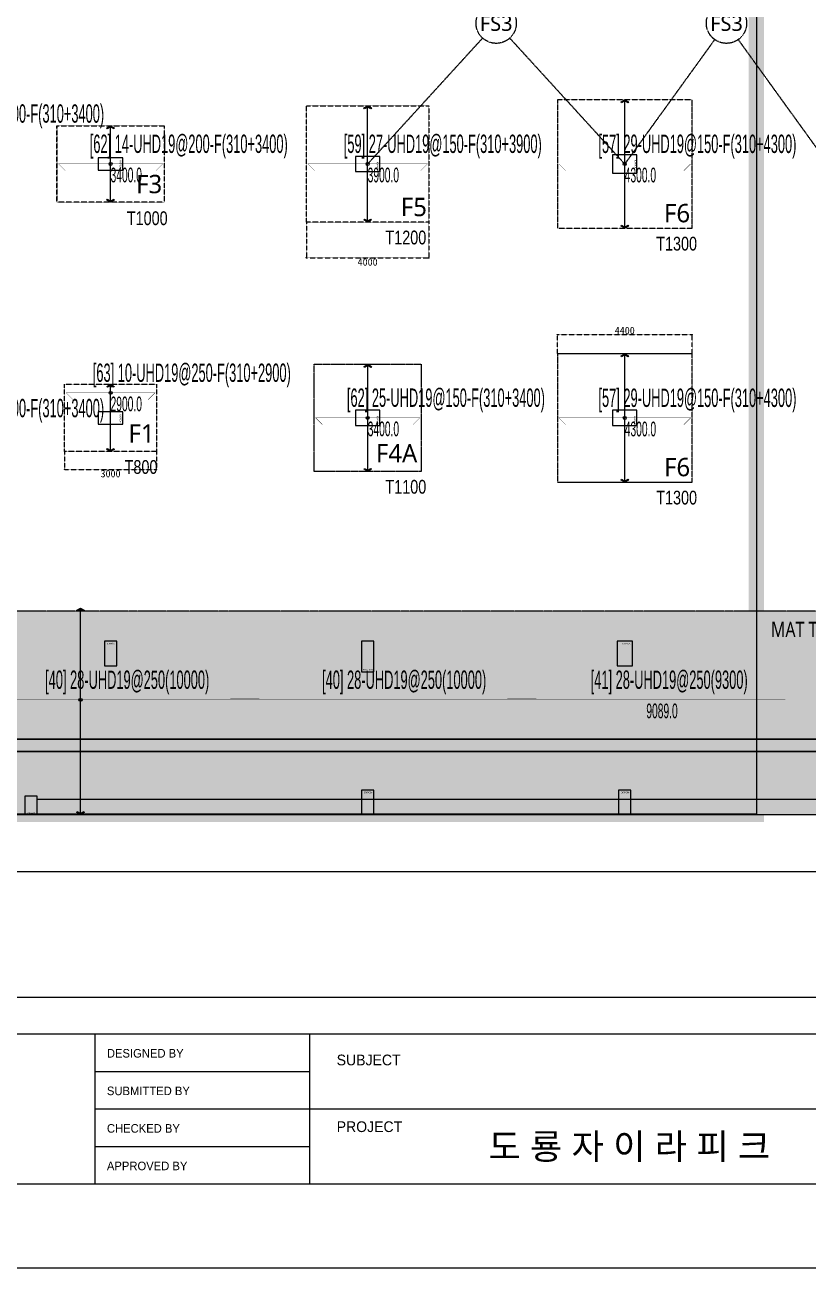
# Model space of a CAD drawing. Header units: millimetres. Extents: x 91591 to 1353697, y 75729 to 160586.
# Drawn here: x 521679 to 547272, y 75729 to 116362 of the extents above; entities that cross this region are included whole.
import ezdxf
from ezdxf.enums import TextEntityAlignment as Align

# ---------------------------------------------------------------- set-up
doc = ezdxf.new("R2010")
doc.units = ezdxf.units.MM
for name, pattern in [('H', [1.3, 0.8, -0.5]), ('HID', [2.5, 1.5, -1]), ('HIDDEN', [0.375, 0.25, -0.125])]:
    doc.linetypes.add(name, pattern=pattern)
for name, color, linetype in [('-S_F', 7, 'Continuous'), ('-S_F_NAME', 7, 'Continuous'), ('-S_REBAR-BOT', 3, 'H'), ('-S_REBAR-TOP', 3, 'Continuous'), ('8', 8, 'Continuous'), ('NX_BAR(D)', 7, 'Continuous'), ('NX_BARTXT', 7, 'Continuous'), ('NX_DIMS', 7, 'Continuous'), ('NX_FORM', 7, 'Continuous'), ('S-FND-TEXT', 7, 'Continuous'), ('S-FND_OUTLINE_지하주차장 기초', 4, 'HID'), ('S-FND_내수압 슬래브 구간', 7, 'Continuous'), ('S-HAT', 252, 'Continuous'), ('XR-지하주차장$0$A-CON', 2, 'Continuous'), ('XR-지하주차장$0$AA-COL', 2, 'Continuous'), ('기초', 7, 'Continuous')]:
    doc.layers.add(name, color=color, linetype=linetype)
doc.layers.add('DEFPOINT', color=142, linetype='Continuous', plot=False)
doc.layers.add('NX_DEFAULT', color=7, linetype='Continuous', plot=False)
doc.layers.add('JEIL-TXT1', color=7, linetype='Continuous', lineweight=9)
doc.styles.add('BarSetTxt', font='Arial.ttf', dxfattribs={"width": 0.4, "height": 353.85})
doc.styles.add('BAS_TITLE1', font='')
doc.styles.add('EST', font='')
doc.styles.add('XR-지하주차장$0$Standard', font='arial.ttf')
doc.styles.add('맑은고딕', font='malgun.ttf')
doc.styles.get('BAS_TITLE1').set_extended_font_data('HYHeadLine-Medium')
doc.styles.get('EST').set_extended_font_data('HYHeadLine-Medium')
doc.dimstyles.new('RS2DShopDimension', dxfattribs={"dimscale": 6, "dimtxt": 40, "dimasz": 0.08, "dimexe": 0.18, "dimexo": 0.0625, "dimgap": 3, "dimtad": 2, "dimdec": 0, "dimzin": 0, "dimdsep": 46, "dimtxsty": 'Standard', "dimblk": 'RS2DShopDimBlock', "dimcen": 0.09, "dimclrd": 6, "dimclre": 6, "dimclrt": 4, "dimadec": 0, "dimazin": 0, "dimtfac": 1, "dimtdec": 0, "dimtix": 1, "dimtofl": 0, "dimtmove": 0, "dimatfit": 3, "dimfxl": 1, "dimtolj": 1, "dimtzin": 0, "dimarcsym": 0})

# ---------------------------------------------------------------- blocks, each defined once
blk = doc.blocks.new('zw$9A02')
at = {"color": 4}
for p, q in [((3810, -57899), (85731, -57899)), ((54288, -61579), (54288, -57899)), ((59546, -61579), (59546, -57899)), ((54288, -58819), (59546, -58819)), ((54288, -59739), (85731, -59739)), ((54288, -60659), (59546, -60659))]:
    blk.add_line(p, q, dxfattribs=at)
blk.add_lwpolyline([(0, -63643), (0, 0), (90000, 0), (90000, -63643)], close=True)
blk.add_lwpolyline([(3810, -61579), (85731, -61579), (85731, -3425), (3810, -3425)], close=True, dxfattribs=at)
at = {"layer": 'DEFPOINT', "color": 150}
blk.add_lwpolyline([(4710, -56999), (84831, -56999), (84831, -4325), (4710, -4325)], close=True, dxfattribs=at)
at = {"style": 'BAS_TITLE1'}
for s, height, p in [('DESIGNED BY', 210.32, (54577, -58482)), ('SUBJECT', 262.9, (60208, -58672)), ('SUBMITTED BY', 210.32, (54577, -59403)), ('CHECKED BY', 210.3, (54577, -60323)), ('PROJECT', 262.9, (60208, -60307)), ('APPROVED BY', 210.32, (54577, -61243))]:
    blk.add_text(s, height=height, dxfattribs=at).set_placement(p)
at = {"layer": 'JEIL-TXT1', "color": 2, "style": 'EST'}
blk.add_text('도 룡 자 이 라 피 크', height=630, dxfattribs=at).set_placement((67380, -60659), align=Align.MIDDLE_CENTER)
blk = doc.blocks.new('zw$D357')
at = {"layer": 'S-HAT'}
h = blk.add_hatch(dxfattribs=at)
h.set_pattern_fill('GRASS', color=256, scale=20)
h.set_pattern_definition([(90, (-331308.68, 2741039.9), (-359.21, 359.21), [95.25, -623.17]), (45, (-331308.7, 2741039.9), (-359.210245, 359.210245), [95.25, -412.75]), (135, (-331308.7, 2741039.9), (-359.210245, -359.210245), [95.25, -412.75])])
h.paths.add_polyline_path([(-65008, -55192), (-61014, -48545), (-9370, -48545), (-5377, -55192)])
at = {"layer": '-S_F', "linetype": 'HIDDEN', "lineweight": -3}
for points in [[(-27810, -32027), (-23810, -32027), (-23810, -35827), (-27810, -35827)], [(-19610, -31828), (-19610, -36028), (-15210, -36028), (-15210, -31828)], [(-35960, -32677), (-32460, -32677), (-32460, -35177), (-35960, -35177)], [(-19608, -40128), (-19608, -44328), (-15208, -44328), (-15208, -40128)], [(-27557, -40474), (-24057, -40474), (-24057, -43974), (-27557, -43974)], [(-35710, -41127), (-32710, -41127), (-32710, -43327), (-35710, -43327)]]:
    blk.add_lwpolyline(points, close=True, dxfattribs=at)
blk.add_lwpolyline([(-70457, 878), (0, 878), (0, -57059), (-70457, -57059)], close=True)
at = {"layer": 'S-FND_OUTLINE_지하주차장 기초'}
blk.add_lwpolyline([(-9370, -48545), (-61014, -48545), (-65008, -55192), (-5377, -55192)], close=True, dxfattribs=at)
at = {"layer": 'XR-지하주차장$0$A-CON'}
for p, q in [((-2750, -54692), (-36610, -54692)), ((-70457, -55192), (0, -55192))]:
    blk.add_line(p, q, dxfattribs=at)
at = {"layer": 'XR-지하주차장$0$AA-COL'}
for points in [[(-25410, -34177), (-25410, -33677), (-26210, -33677), (-26210, -34177)], [(-17010, -34227), (-17010, -33627), (-17810, -33627), (-17810, -34227)], [(-33810, -34127), (-33810, -33727), (-34610, -33727), (-34610, -34127)], [(-33810, -42427), (-33810, -42027), (-34610, -42027), (-34610, -42427)], [(-25410, -42477), (-25410, -41977), (-26210, -41977), (-26210, -42477)], [(-17010, -42477), (-17010, -41977), (-17810, -41977), (-17810, -42477)], [(-34010, -49527), (-34410, -49527), (-34410, -50327), (-34010, -50327)], [(-26010, -50527), (-25610, -50527), (-25610, -49527), (-26010, -49527)], [(-17160, -49527), (-17660, -49527), (-17660, -50327), (-17160, -50327)], [(-25610, -54392), (-26010, -54392), (-26010, -55192), (-25610, -55192)], [(-17210, -54392), (-17610, -54392), (-17610, -55192), (-17210, -55192)], [(-37010, -55192), (-36610, -55192), (-36610, -54592), (-37010, -54592)]]:
    blk.add_lwpolyline(points, close=True, dxfattribs=at)
at = {"layer": '기초', "color": 6, "linetype": 'HID', "ltscale": 3, "const_width": 500}
blk.add_lwpolyline([(-56498, -55179), (-56498, -13109), (-51183, -13099), (-51183, -15035), (-51183, -15035), (-51183, -15047), (-37285, -15025), (-37298, -6685), (-14910, -6684), (-14910, -24464), (-14910, -24464), (-14910, -24477), (-13109, -24477), (-13109, -55179)], close=True, dxfattribs=at)
at = {"layer": 'Defpoints', "style": 'XR-지하주차장$0$Standard'}
for s, rotation, p in [('400x800', 90, (-33860, -34077)), ('500x800', 90, (-25460, -34127)), ('400x800', 90, (-33860, -42377)), ('500x800', 90, (-25460, -42427)), ('500x800', 90, (-17060, -42427)), ('400x800', 180, (-34060, -49577)), ('500x800', 180, (-17210, -49577)), ('400x800', 180, (-25660, -54442)), ('400x800', 180, (-17260, -54442))]:
    blk.add_text(s, height=50, rotation=rotation, dxfattribs=at).set_placement(p)
at = {"layer": 'Defpoints', "color": 1, "style": 'XR-지하주차장$0$Standard'}
blk.add_text('600x800', height=50, rotation=90, dxfattribs=at).set_placement((-17060, -33927), align=Align.MIDDLE)
at = {"layer": 'Defpoints', "style": 'XR-지하주차장$0$Standard'}
for s, p in [('400x1000', (-25960, -50477)), ('400x600', (-36943, -55169))]:
    blk.add_text(s, height=50, dxfattribs=at).set_placement(p)
blk = doc.blocks.new('zw$1B46')
at = {"layer": 'S-FND_내수압 슬래브 구간', "color": 1, "linetype": 'H', "lineweight": -2}
for p, q in [((12650, 7050), (16407, 11165)), ((17293, 11165), (21050, 7050)), ((23990, 11118), (21050, 7050)), ((27700, 7050), (24760, 11118))]:
    blk.add_line(p, q, dxfattribs=at)
for centre in [(16850, 11651), (24375, 11651)]:
    blk.add_circle(centre, 658, dxfattribs=at)
at = {"layer": 'S-FND_내수압 슬래브 구간', "color": 1, "linetype": 'H', "lineweight": -2, "style": '맑은고딕'}
for p in [(16850, 11651), (24375, 11651)]:
    blk.add_text('FS3', height=500, rotation=360, dxfattribs=at).set_placement(p, align=Align.MIDDLE_CENTER)
blk = doc.blocks.new('zw$FD59')
at = {"layer": '-S_REBAR-BOT', "lineweight": -3, "ltscale": 2}
blk.add_lwpolyline([(8891, -12999, 50, 50, 0), (-48859, -12999, 0, 0, 0)], format="xyseb", dxfattribs=at)
at = {"layer": '-S_REBAR-TOP', "lineweight": -3}
blk.add_lwpolyline([(8651, -12599, 50, 50, 0), (-48618, -12599, 0, 0, 0)], format="xyseb", dxfattribs=at)
blk = doc.blocks.new('RS2DShopDimBlock')
at = {"layer": 'NX_DIMS', "color": 1}
for p, q in [((-30, 0), (30, 0)), ((0, -30), (0, 30))]:
    blk.add_line(p, q, dxfattribs=at)
for radius in [15, 10]:
    blk.add_circle((0, 0), radius, dxfattribs=at)
blk = doc.blocks.new('*D237')
at = {"layer": 'DEFPOINT', "color": 6, "linetype": 'HIDDEN', "lineweight": -2}
for p, q in [((522979, 102415), (522979, 101831)), ((525979, 102415), (525979, 101831)), ((522980, 101832), (525979, 101832))]:
    blk.add_line(p, q, dxfattribs=at)
at = {"layer": 'Defpoints', "color": 0}
for p in [(522979, 102415), (525979, 102415), (525979, 101832)]:
    blk.add_point(p, dxfattribs=at)
at = {"layer": 'DEFPOINT', "color": 6, "lineweight": -2, "xscale": 0.48, "yscale": 0.48, "zscale": 0.48, "rotation": 180}
blk.add_blockref('RS2DShopDimBlock', (522979, 101832), dxfattribs=at)
at = {"layer": 'DEFPOINT', "color": 6, "lineweight": -2, "xscale": 0.48, "yscale": 0.48, "zscale": 0.48}
blk.add_blockref('RS2DShopDimBlock', (525979, 101832), dxfattribs=at)
at = {"layer": 'DEFPOINT', "color": 4, "lineweight": -3, "insert": (524479, 101694), "char_height": 240, "attachment_point": 5}
blk.add_mtext('\\A1;3000', dxfattribs=at)
blk = doc.blocks.new('*D238')
at = {"layer": 'DEFPOINT', "color": 6, "linetype": 'HIDDEN', "lineweight": -2}
for p, q in [((539081, 105614), (539081, 106235)), ((543480, 106234), (539081, 106234)), ((543481, 105614), (543481, 106235))]:
    blk.add_line(p, q, dxfattribs=at)
at = {"layer": 'Defpoints', "color": 0}
for p in [(539081, 106234), (539081, 105614), (543481, 105614)]:
    blk.add_point(p, dxfattribs=at)
at = {"layer": 'DEFPOINT', "color": 6, "lineweight": -2, "xscale": 0.48, "yscale": 0.48, "zscale": 0.48, "rotation": 180}
blk.add_blockref('RS2DShopDimBlock', (539081, 106234), dxfattribs=at)
at = {"layer": 'DEFPOINT', "color": 6, "lineweight": -2, "xscale": 0.48, "yscale": 0.48, "zscale": 0.48}
blk.add_blockref('RS2DShopDimBlock', (543481, 106234), dxfattribs=at)
at = {"layer": 'DEFPOINT', "color": 4, "lineweight": -3, "insert": (541281, 106372), "char_height": 240, "attachment_point": 5}
blk.add_mtext('\\A1;4400', dxfattribs=at)
blk = doc.blocks.new('*D239')
at = {"layer": 'DEFPOINT', "color": 6, "linetype": 'HIDDEN', "lineweight": -2}
for p, q in [((530879, 109915), (530879, 108748)), ((534879, 109915), (534879, 108748)), ((530880, 108749), (534879, 108749))]:
    blk.add_line(p, q, dxfattribs=at)
at = {"layer": 'Defpoints', "color": 0}
for p in [(530879, 109915), (534879, 109915), (534879, 108749)]:
    blk.add_point(p, dxfattribs=at)
at = {"layer": 'DEFPOINT', "color": 6, "lineweight": -2, "xscale": 0.48, "yscale": 0.48, "zscale": 0.48, "rotation": 180}
blk.add_blockref('RS2DShopDimBlock', (530879, 108749), dxfattribs=at)
at = {"layer": 'DEFPOINT', "color": 6, "lineweight": -2, "xscale": 0.48, "yscale": 0.48, "zscale": 0.48}
blk.add_blockref('RS2DShopDimBlock', (534879, 108749), dxfattribs=at)
at = {"layer": 'DEFPOINT', "color": 4, "lineweight": -3, "insert": (532879, 108611), "char_height": 240, "attachment_point": 5}
blk.add_mtext('\\A1;4000', dxfattribs=at)

msp = doc.modelspace()

# ---------------------------------------------------------------- linework, layer by layer
at = {"layer": 'DEFPOINT', "linetype": 'HID', "ltscale": 3}
msp.add_lwpolyline([(502190.8, 90562.3), (502191.3, 132632.3), (507505.6, 132643.2), (507505.6, 130707.1), (507505.6, 130707.1), (507505.6, 130695), (521404.1, 130716.7), (521391.1, 139056.3), (543779.3, 139057.8), (543779.3, 121277.3), (543779.4, 121277.3), (543779.4, 121265.3), (545579.8, 121265.3), (545580.1, 90562.3)], close=True, dxfattribs=at)
at = {"layer": 'DEFPOINT', "linetype": 'HIDDEN', "lineweight": -3}
for points in [[(539079.4, 113914.1), (539079.4, 109714.1), (543479.4, 109714.1), (543479.4, 113914.1)], [(530879.4, 113715.2), (534879.4, 113715.2), (534879.4, 109915.2), (530879.4, 109915.2)], [(522729.4, 113065.2), (526229.4, 113065.2), (526229.4, 110565.2), (522729.4, 110565.2)], [(531131.9, 105267.7), (534631.9, 105267.7), (534631.9, 101767.7), (531131.9, 101767.7)], [(539080.5, 105614.1), (539080.5, 101414.1), (543480.5, 101414.1), (543480.5, 105614.1)], [(522979.4, 104615.2), (525979.4, 104615.2), (525979.4, 102415.2), (522979.4, 102415.2)], [(549318.7, 97196.9), (497674.8, 97196.9), (493681.1, 90550.2), (553312.5, 90550.2)]]:
    msp.add_lwpolyline(points, close=True, dxfattribs=at)
at = {"layer": 'NX_BAR(D)', "color": 4, "const_width": 10}
for points in [[(522998.6, 111596), (522779.4, 111815.2), (526179.4, 111815.2), (525960.2, 111596)], [(531148.6, 111596), (530929.4, 111815.2), (534829.4, 111815.2), (534610.2, 111596)], [(539348.6, 111594.9), (539129.4, 111814.1), (543429.4, 111814.1), (543210.2, 111594.9)], [(523248.6, 104114.3), (523029.4, 104333.5), (525929.4, 104333.5), (525710.2, 104114.3)], [(531401.1, 103298.5), (531181.9, 103517.7), (534581.9, 103517.7), (534362.7, 103298.5)], [(539349.7, 103294.9), (539130.5, 103514.1), (543430.5, 103514.1), (543211.3, 103294.9)], [(519340.9, 94300.2), (528361, 94300.2), (528391, 94330.2), (529341, 94330.2)], [(528391, 94300.2), (537411, 94300.2), (537441, 94330.2), (538391, 94330.2)], [(537441, 94300.2), (546530, 94300.2)]]:
    msp.add_lwpolyline(points, dxfattribs=at)
at = {"layer": 'NX_FORM', "color": 1}
for p, q in [((541279.4, 109714.1), (541279.4, 113914.1)), ((532879.4, 109915.2), (532879.4, 113715.2)), ((524479.4, 110565.2), (524479.4, 113065.2)), ((532881.9, 101767.7), (532881.9, 105267.7)), ((541280.5, 101414.1), (541280.5, 105614.1)), ((524479.4, 102415.2), (524479.4, 104615.2)), ((523496.8, 90550.2), (523496.8, 97300.2))]:
    msp.add_line(p, q, dxfattribs=at)
for points in [[(541279.4, 113914.1), (541400.6, 113844.1), (541383.6, 113814.6), (541279.4, 113874.1), (541175.1, 113814.6), (541158.1, 113844.1)], [(532879.4, 113715.2), (533000.6, 113645.2), (532983.6, 113615.7), (532879.4, 113675.2), (532775.1, 113615.7), (532758.1, 113645.2)], [(524479.4, 113065.2), (524600.6, 112995.2), (524583.6, 112965.7), (524479.4, 113025.2), (524375.1, 112965.7), (524358.1, 112995.2)], [(524479.4, 110565.2), (524358.1, 110635.2), (524375.1, 110664.6), (524479.4, 110605.2), (524583.6, 110664.6), (524600.6, 110635.2)], [(532879.4, 109915.2), (532758.1, 109985.2), (532775.1, 110014.6), (532879.4, 109955.2), (532983.6, 110014.6), (533000.6, 109985.2)], [(541279.4, 109714.1), (541158.1, 109784.1), (541175.1, 109813.5), (541279.4, 109754.1), (541383.6, 109813.5), (541400.6, 109784.1)], [(532881.9, 105267.7), (533003.1, 105197.7), (532986.1, 105168.2), (532881.9, 105227.7), (532777.6, 105168.2), (532760.6, 105197.7)], [(541280.5, 105614.1), (541401.8, 105544.1), (541384.8, 105514.6), (541280.5, 105574.1), (541176.3, 105514.6), (541159.3, 105544.1)], [(524479.4, 104615.2), (524600.6, 104545.2), (524583.6, 104515.7), (524479.4, 104575.2), (524375.1, 104515.7), (524358.1, 104545.2)], [(524479.4, 102415.2), (524358.1, 102485.2), (524375.1, 102514.6), (524479.4, 102455.2), (524583.6, 102514.6), (524600.6, 102485.2)], [(532881.9, 101767.7), (532760.6, 101837.7), (532777.6, 101867.1), (532881.9, 101807.7), (532986.1, 101867.1), (533003.1, 101837.7)], [(541280.5, 101414.1), (541159.3, 101484.1), (541176.3, 101513.5), (541280.5, 101454.1), (541384.8, 101513.5), (541401.8, 101484.1)], [(523496.8, 97300.2), (523618, 97230.2), (523601, 97200.7), (523496.8, 97260.2), (523392.5, 97200.7), (523375.5, 97230.2)], [(523496.8, 90550.2), (523375.5, 90620.2), (523392.5, 90649.6), (523496.8, 90590.2), (523601, 90649.6), (523618, 90620.2)]]:
    msp.add_lwpolyline(points, close=True, dxfattribs=at)
for centre in [(524479.4, 111815.2), (532879.4, 111815.2), (541279.4, 111814.1), (524479.4, 104333.5), (532881.9, 103517.7), (541280.5, 103514.1), (523496.8, 94300.2)]:
    msp.add_circle(centre, 50, dxfattribs=at)

# ---------------------------------------------------------------- block references
at = {"xscale": 1.333333333333333, "yscale": 1.333333333333333, "zscale": 1.333333333333333}
msp.add_blockref('zw$9A02', (451590.8, 160586.4), dxfattribs=at)
msp.add_blockref('zw$FD59', (543480.5, 105614.1))
at = {"layer": '8'}
msp.add_blockref('zw$D357', (558689, 145741.8), dxfattribs=at)
at = {"layer": 'DEFPOINT'}
msp.add_blockref('zw$1B46', (520229.4, 104764.1), dxfattribs=at)

# ---------------------------------------------------------------- texts
at = {"layer": '-S_F_NAME', "lineweight": -3, "style": '맑은고딕'}
for s, p in [('F3', (525739.9, 111160.1)), ('F5', (534389.9, 110410.1)), ('F6', (542989.9, 110209)), ('F1', (525489.9, 103010.1)), ('F4A', (533826.5, 102362.6)), ('F6', (542991.1, 101909))]:
    msp.add_text(s, height=600, rotation=360, dxfattribs=at).set_placement(p, align=Align.MIDDLE_CENTER)
at = {"layer": 'DEFPOINT', "color": 1, "style": 'EST', "width": 0.8}
for s, p in [('T1000', (525677.1, 110042.4, 0)), ('T1200', (534127, 109412.8, 0)), ('T1300', (542974.5, 109211.7, 0)), ('T800', (525474.5, 101912.8, 0)), ('T1100', (534127, 101265.4, 0)), ('T1300', (542975.7, 100911.7, 0))]:
    msp.add_text(s, height=450, dxfattribs=at).set_placement(p, align=Align.MIDDLE_CENTER)
at = {"layer": 'NX_BARTXT', "color": 4, "style": 'BarSetTxt', "width": 0.5}
for s, p in [('[62] 14-UHD19@200-F(310+3400)', (517799.4, 112984)), ('[62] 14-UHD19@200-F(310+3400)', (523799.4, 111995.2)), ('[59] 27-UHD19@150-F(310+3900)', (532099.4, 111995.2)), ('[57] 29-UHD19@150-F(310+4300)', (540419.4, 111994.1)), ('[63] 10-UHD19@250-F(310+2900)', (523899.4, 104513.5)), ('[62] 25-UHD19@150-F(310+3400)', (532201.9, 103697.7)), ('[57] 29-UHD19@150-F(310+4300)', (540420.5, 103694.1)), ('[62] 14-UHD19@200-F(310+3400)', (517799.4, 103357.5)), ('[40] 28-UHD19@250(10000)', (522340.9, 94480.2)), ('[40] 28-UHD19@250(10000)', (531391, 94480.2)), ('[41] 28-UHD19@250(9300)', (540167.7, 94480.2))]:
    msp.add_text(s, height=600, dxfattribs=at).set_placement(p, align=Align.BOTTOM_LEFT)
at = {"layer": 'NX_DEFAULT', "color": 8, "style": 'BarSetTxt', "width": 0.5}
for s, p in [('3400.0', (524479.4, 111215.2)), ('3900.0', (532879.4, 111215.2)), ('4300.0', (541279.4, 111214.1)), ('2900.0', (524479.4, 103733.5)), ('3400.0', (532881.9, 102917.7)), ('4300.0', (541280.5, 102914.1)), ('9089.0', (541985.5, 93700.2))]:
    msp.add_text(s, height=480, dxfattribs=at).set_placement(p)
at = {"layer": 'S-FND-TEXT', "color": 6, "linetype": 'ByBlock', "lineweight": -2, "style": '맑은고딕', "width": 0.8}
msp.add_text('MAT THK.800', height=500, rotation=360, dxfattribs=at).set_placement((549318.7, 96602), align=Align.MIDDLE_RIGHT)

# ---------------------------------------------------------------- dimensions: what is measured, and where the dimension line sits
at = {"layer": 'DEFPOINT', "linetype": 'HIDDEN', "lineweight": -3}
for p1, p2, distance, picture, middle in [((530879.4, 109915.2), (534879.4, 109915.2), -1166.1, '*D239', (532879.4, 108611.1)), ((543480.5, 105614.1), (539080.5, 105614.1), -619.5, '*D238', (541280.5, 106371.5)), ((522979.4, 102415.2), (525979.4, 102415.2), -583.3, '*D237', (524479.4, 101693.9))]:
    dim = msp.add_aligned_dim(p1=p1, p2=p2, distance=distance, dimstyle='RS2DShopDimension', dxfattribs=at)
    dim.commit()
    dim.dimension.update_dxf_attribs({"geometry": picture, "text_midpoint": middle})

doc.saveas('drawing.dxf')
